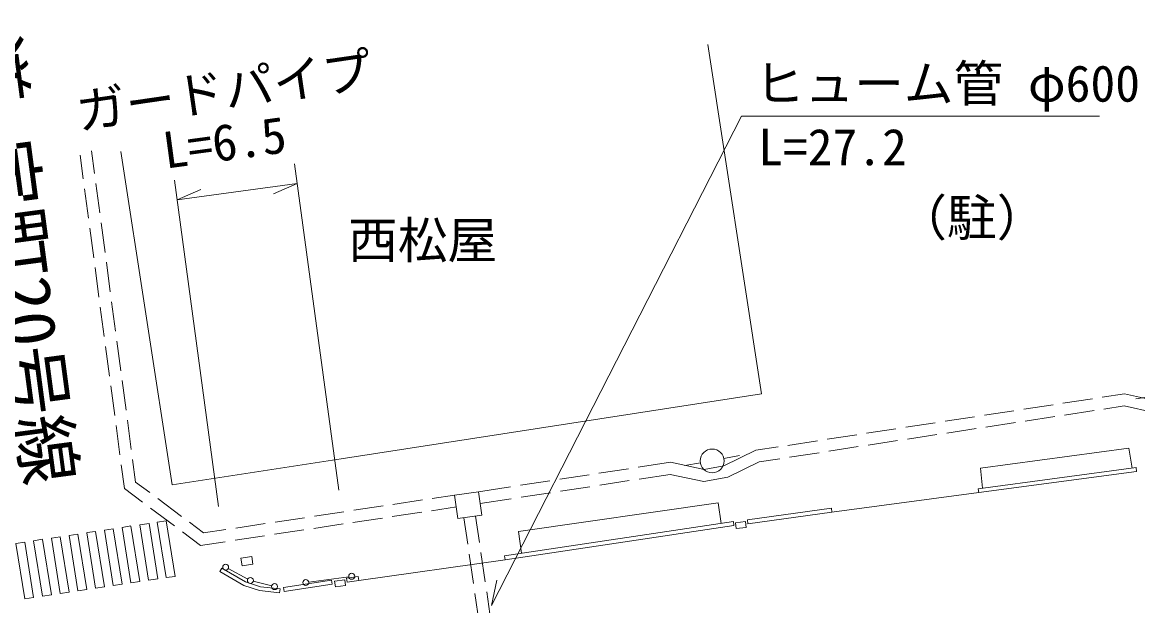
# Model space of a CAD drawing. Units: millimetres, scale not verified. Extents: x 40000 to 680000, y 20000 to 380000.
# Drawn here: x 201734 to 257857, y 306266 to 335591 of the extents above; entities that cross this region are included whole.
import ezdxf
from ezdxf.enums import TextEntityAlignment as Align

# ---------------------------------------------------------------- set-up
doc = ezdxf.new("R2010")
doc.units = ezdxf.units.MM
doc.header["$LTSCALE"] = 1000
doc.layers.add('M-BGD', color=7, linetype='Continuous', lineweight=13)
doc.layers.add('M-STR-HTXT', color=7, linetype='Continuous', lineweight=13)
doc.layers.add('M-BGD-HTXT', color=7, linetype='Continuous')
doc.styles.add('ＭＳ ゴシック', font='')
doc.styles.get('ＭＳ ゴシック').set_extended_font_data('MS Gothic')

msp = doc.modelspace()

# ---------------------------------------------------------------- linework, layer by layer
at = {"layer": 'M-BGD'}
for p, q in [((238927, 316913), (236222, 334471)), ((204641, 328916), (204800, 327721)), ((205218, 329124), (205369, 327989)), ((209275, 312345), (206694, 329100)), ((204866, 327225), (205064, 325738)), ((205435, 327494), (205633, 326007)), ((205699, 325511), (205898, 324025)), ((205130, 325243), (205328, 323756)), ((205964, 323529), (206162, 322042)), ((205394, 323260), (205592, 321773)), ((205658, 321278), (205856, 319791)), ((206228, 321546), (206426, 320060)), ((206492, 319564), (206690, 318077)), ((205922, 319295), (206121, 317808)), ((206187, 317313), (206385, 315826)), ((206756, 317581), (206954, 316095)), ((217775, 313655), (238927, 316913)), ((254097, 316444), (255580, 316671)), ((256074, 316747), (257200, 316919)), ((257200, 316919), (258703, 316586)), ((258550, 316775), (257758, 316662)), ((250143, 315839), (251626, 316066)), ((252120, 316141), (253603, 316368)), ((254178, 315849), (255660, 316076)), ((256155, 316152), (257180, 316309)), ((257180, 316309), (258677, 315977)), ((207020, 315599), (207218, 314112)), ((246189, 315234), (247672, 315461)), ((248166, 315536), (249649, 315763)), ((250224, 315244), (251706, 315471)), ((252201, 315547), (253683, 315774)), ((206451, 315330), (206649, 313843)), ((242235, 314629), (243718, 314856)), ((244212, 314931), (245695, 315158)), ((246270, 314639), (247752, 314866)), ((248247, 314942), (249729, 315169)), ((240258, 314326), (241741, 314553)), ((244293, 314336), (245775, 314563)), ((237037, 313658), (237822, 313813)), ((237039, 313297), (238638, 314078)), ((238638, 314078), (239764, 314250)), ((240339, 313731), (241822, 313958)), ((242316, 314034), (243798, 314261)), ((249946, 313173), (257419, 314192)), ((257419, 314192), (257573, 313187)), ((206715, 313348), (206874, 312152)), ((207284, 313617), (207436, 312482)), ((217775, 313655), (209275, 312345)), ((232728, 313229), (234345, 313477)), ((234345, 313477), (236038, 313119)), ((235857, 313441), (235068, 313307)), ((236038, 313119), (237039, 313297)), ((237227, 312721), (238819, 313499)), ((238819, 313499), (239845, 313656)), ((249834, 312147), (257774, 313214)), ((250051, 312176), (249946, 313173)), ((257801, 313015), (257774, 313214)), ((228774, 312622), (230257, 312849)), ((230751, 312925), (232233, 313153)), ((232765, 312628), (234328, 312868)), ((234328, 312868), (236028, 312508)), ((236028, 312508), (237227, 312721)), ((249860, 311949), (257801, 313015)), ((206874, 312152), (207785, 311472)), ((207436, 312482), (208145, 311952)), ((224686, 311994), (226303, 312242)), ((226797, 312318), (228280, 312546)), ((228811, 312020), (230294, 312248)), ((230788, 312324), (232271, 312552)), ((249860, 311949), (249834, 312147)), ((208546, 311653), (209748, 310755)), ((220385, 311357), (221869, 311579)), ((222363, 311653), (223485, 311822)), ((223485, 311822), (224686, 311994)), ((223654, 310643), (223485, 311822)), ((224686, 311994), (224855, 310815)), ((224777, 311401), (226340, 311641)), ((226834, 311717), (228317, 311944)), ((242475, 310974), (249860, 311949)), ((208186, 311173), (209388, 310275)), ((216430, 310763), (217913, 310985)), ((218408, 311060), (219891, 311282)), ((220351, 310745), (221834, 310967)), ((222328, 311042), (223574, 311228)), ((226706, 309987), (236748, 311440)), ((236899, 310399), (236748, 311440)), ((238219, 310583), (242448, 311172)), ((238247, 310385), (242475, 310974)), ((242475, 310974), (242448, 311172)), ((207645, 310329), (208125, 310404)), ((208125, 310404), (208555, 307612)), ((208521, 310457), (208967, 310526)), ((208521, 310457), (208965, 307684)), ((208967, 310526), (209424, 307737)), ((210148, 310456), (210858, 309926)), ((212474, 310169), (213957, 310391)), ((214452, 310466), (215935, 310688)), ((216395, 310151), (217878, 310373)), ((218373, 310448), (219856, 310670)), ((224855, 310815), (223654, 310643)), ((224144, 309354), (223951, 310677)), ((224738, 309441), (224544, 310763)), ((226003, 308775), (237513, 310490)), ((237543, 310292), (237513, 310490)), ((238124, 310497), (237617, 310434)), ((237617, 310434), (237653, 310141)), ((238161, 310204), (238124, 310497)), ((238247, 310385), (238219, 310583)), ((204085, 309796), (204530, 309862)), ((204530, 309862), (204976, 307078)), ((204973, 309944), (205420, 309996)), ((204975, 309929), (205421, 307144)), ((205420, 309996), (205866, 307211)), ((205865, 310062), (206310, 310129)), ((205865, 310062), (206311, 307277)), ((206310, 310129), (206756, 307344)), ((206755, 310195), (207199, 310277)), ((206755, 310195), (207201, 307411)), ((207200, 310262), (207646, 307477)), ((207645, 310329), (208091, 307544)), ((209788, 309976), (210700, 309295)), ((210858, 309926), (211980, 310094)), ((214417, 309854), (215901, 310076)), ((226032, 308578), (237543, 310292)), ((226853, 308902), (226706, 309987)), ((237653, 310141), (238161, 310204)), ((201860, 309462), (201415, 309396)), ((201415, 309396), (201861, 306611)), ((201860, 309462), (202306, 306678)), ((202305, 309529), (202748, 309611)), ((202305, 309529), (202751, 306744)), ((202750, 309596), (203196, 306811)), ((203195, 309662), (203640, 309729)), ((203195, 309662), (203641, 306878)), ((203640, 309729), (204086, 306944)), ((204085, 309796), (204531, 307011)), ((210700, 309295), (211945, 309482)), ((212439, 309557), (213923, 309779)), ((212733, 308656), (213285, 308739)), ((213285, 308739), (213342, 308359)), ((224434, 307375), (224217, 308860)), ((225028, 307462), (224810, 308946)), ((226032, 308578), (226003, 308775)), ((211673, 307979), (211774, 308151)), ((211774, 308151), (212958, 307460)), ((213078, 307605), (212099, 308131)), ((212791, 308276), (212733, 308656)), ((213342, 308359), (212791, 308276)), ((218660, 307529), (226032, 308578)), ((208555, 307612), (208091, 307544)), ((209424, 307737), (208965, 307684)), ((211673, 307979), (212876, 307277)), ((218159, 307724), (216147, 307451)), ((217450, 307498), (217956, 307566)), ((217956, 307566), (217994, 307283)), ((218047, 307652), (218634, 307727)), ((218047, 307652), (218073, 307453)), ((218634, 307727), (218660, 307529)), ((204976, 307078), (204531, 307011)), ((205866, 307211), (205421, 307144)), ((206756, 307344), (206311, 307277)), ((207646, 307477), (207201, 307411)), ((212876, 307277), (213675, 307021)), ((212958, 307460), (213717, 307218)), ((214282, 307261), (213355, 307497)), ((213675, 307021), (214681, 306918)), ((213717, 307218), (214701, 307117)), ((214681, 306918), (214701, 307117)), ((214872, 307174), (217291, 307550)), ((214872, 307174), (214903, 306977)), ((214903, 306977), (217321, 307352)), ((217291, 307550), (217321, 307352)), ((217488, 307215), (217450, 307498)), ((217994, 307283), (217488, 307215)), ((218073, 307453), (218660, 307529)), ((201861, 306611), (202306, 306678)), ((203196, 306811), (202751, 306744)), ((204086, 306944), (203641, 306878)), ((224724, 305396), (224506, 306881)), ((225317, 305483), (225100, 306968))]:
    msp.add_line(p, q, dxfattribs=at)
for centre, radius in [((236448, 313542), 600), ((211967, 308202), 150), ((213210, 307534), 150), ((215998, 307431), 150), ((218308, 307745), 150), ((214428, 307224), 150)]:
    msp.add_circle(centre, radius, dxfattribs=at)
at = {"layer": 'M-STR-HTXT'}
for p, q in [((225350, 306273), (237922, 330868)), ((237922, 330868), (255939, 330868)), ((215434, 328478), (217653, 312077)), ((211605, 311259), (209386, 327659)), ((209521, 326669), (215568, 327487)), ((215568, 327487), (214376, 326972)), ((209521, 326669), (210712, 327183)), ((225350, 306273), (225607, 307545))]:
    msp.add_line(p, q, dxfattribs=at)

# ---------------------------------------------------------------- texts
at = {"layer": 'M-BGD', "style": 'ＭＳ ゴシック'}
for s, p in [('（駐）', (245761, 324306)), ('西松屋', (218127, 323176))]:
    msp.add_text(s, height=1833, dxfattribs=at).set_placement(p, align=Align.BOTTOM_LEFT)
at = {"layer": 'M-BGD-HTXT', "style": 'ＭＳ ゴシック'}
msp.add_text('市道 宝町20号線', height=2566, rotation=277.59, dxfattribs=at).set_placement((201461, 325393), align=Align.MIDDLE_CENTER)
at = {"layer": 'M-STR-HTXT', "style": 'ＭＳ ゴシック'}
for s, rotation, p in [('ガードパイプ', 8.3, (204671, 329637)), ('L=6.5', 7.7, (209013, 327688))]:
    msp.add_text(s, height=1833, rotation=rotation, dxfattribs=at).set_placement(p, align=Align.BOTTOM_LEFT)
for s, p in [('ヒューム管 φ600', (238589, 331052)), ('L=27.2', (238760, 327859))]:
    msp.add_text(s, height=1833, dxfattribs=at).set_placement(p, align=Align.BOTTOM_LEFT)

doc.saveas('drawing.dxf')
